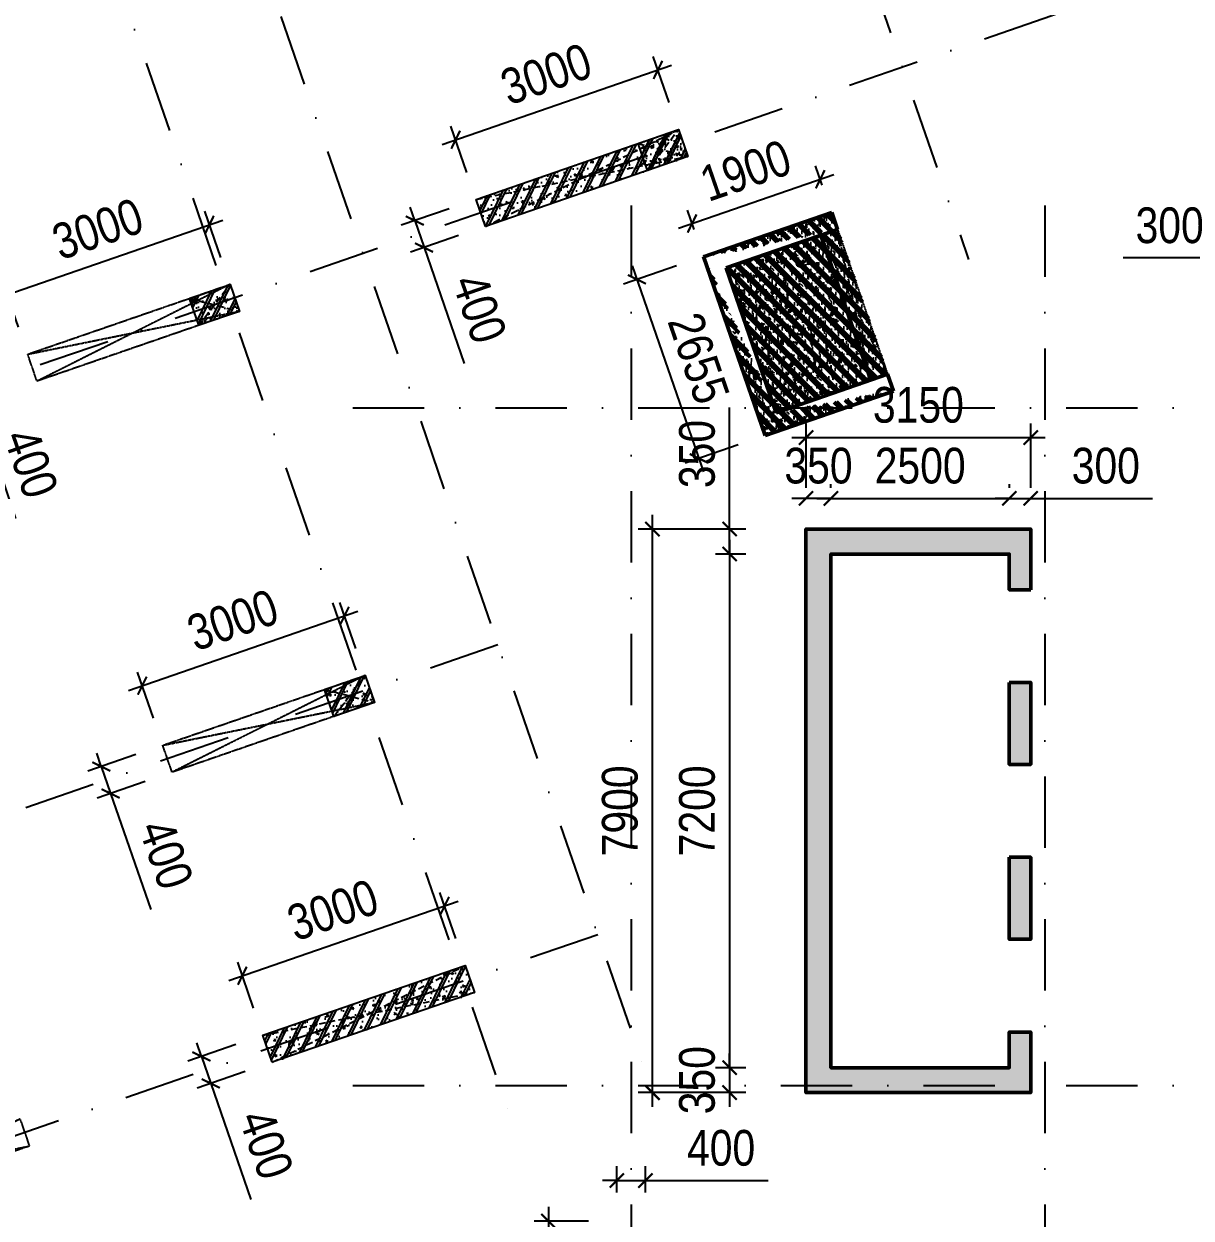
# Model space of a CAD drawing. Header units: millimetres. Extents: x 13965 to 1327256, y -72704 to 46237.
# Drawn here: x 681004 to 697364, y -23923 to -7183 of the extents above; entities that cross this region are included whole.
import ezdxf

# ---------------------------------------------------------------- set-up
doc = ezdxf.new("R2010")
doc.units = ezdxf.units.MM
doc.header["$MEASUREMENT"] = 0
for name, pattern in [('DASHDOT', [1, 0.5, -0.25, 0, -0.25]), ('DASHED', [4.5, 3, -1.5]), ('HIDDEN', [0.375, 0.25, -0.125])]:
    doc.linetypes.add(name, pattern=pattern)
for name, color, linetype in [('ccu11-Khuat', 9, 'DASHED'), ('KC2-DIM', 251, 'Continuous'), ('KT-Hatch', 251, 'Continuous'), ('KT-Luoi truc South Tower', 8, 'DASHDOT'), ('ST_MBDV Cot vach 220805$0$AUDIT_I_220805193045-5', 6, 'Continuous'), ('xref.asix of  podium$0$xref.asix of  podium$0$Xref_ST_MBDV Cot vach 30.7.2022$0$KT-Net cot vach', 6, 'Continuous'), ('Xref_ST_MBDV Cot vach 30.7.2022|Xref_ST_MBDV Cot vach 30.7.2022|Xref_ST_MBDV Cot vach 30.7.2022|Xref_ST_MBDV Cot vach 30.7.2022|KC-Betong', 6, 'Continuous')]:
    doc.layers.add(name, color=color, linetype=linetype)
for name, color, linetype, lineweight in [('KT-Kich thuoc', 159, 'Continuous', 18), ('ST_MBDV Cot vach 220805$0$Xref_ST_MBDV Cot vach 30.7.2022$0$KT-Net cot vach', 6, 'Continuous', 50), ('Xref_ST_MBDV Cot vach 30.7.2022$0$KT-Net cot vach', 6, 'Continuous', 50)]:
    doc.layers.add(name, color=color, linetype=linetype, lineweight=lineweight)
doc.styles.add('Arial Narrow', font='ARIALN.TTF')
doc.dimstyles.new('ccu12-200', dxfattribs={"dimscale": 200, "dimtxt": 2.5, "dimasz": 1, "dimexe": 1, "dimexo": 2, "dimgap": 1, "dimtad": 1, "dimdec": 0, "dimdsep": 46, "dimtxsty": 'Arial Narrow', "dimblk": 'ARCHTICK', "dimcen": -1, "dimdle": 1, "dimclrd": 256, "dimclre": 256, "dimclrt": 3, "dimadec": 0, "dimazin": 2, "dimtfac": 0.1, "dimtdec": 0, "dimtmove": 0, "dimatfit": 1, "dimldrblk": 'ARCHTICK', "dimfxl": 1, "dimtvp": 0.833333, "dimtolj": 1, "dimtzin": 12, "dimarcsym": 0})
doc.dimstyles.new('CCU_1-300', dxfattribs={"dimscale": 300, "dimtxt": 2.5, "dimasz": 1, "dimexe": 1, "dimexo": 2, "dimgap": 0.5, "dimtad": 1, "dimdec": 0, "dimdsep": 46, "dimtxsty": 'Arial Narrow', "dimblk": 'ARCHTICK', "dimcen": -1, "dimdle": 1, "dimclrd": 256, "dimclre": 256, "dimclrt": 3, "dimadec": 0, "dimazin": 2, "dimtfac": 0.1, "dimtdec": 0, "dimtix": 1, "dimtmove": 2, "dimatfit": 1, "dimfxl": 1, "dimtvp": 0.833333, "dimtolj": 1, "dimtzin": 12, "dimarcsym": 0})
pattern_1 = [(50, (-550, 3050), (286.904, -25.101), [30, -330]), (355, (-550, 3050), (-55.5, 300.877), [24, -264]), (100.451, (-526.1, 3047.9), (231.404, 275.776), [25.496, -280.457]), (46.184, (-550, 3130), (426.896, -66.208), [45, -495]), (96.636, (-514.43, 3124.5), (373.865, 389.647), [38.244, -420.685]), (351.184, (-550, 3130), (373.865, 389.65), [36, -396]), (21, (-510, 3110), (238.763, -161.048), [30, -330]), (326, (-510, 3110), (97.326, 290.06), [24, -264]), (71.451, (-490.1, 3096.58), (336.09, 129.012), [25.496, -280.457]), (37.5, (-550, 3050), (4.864, 133.1575), [0, -260.8, 0, -268, 0, -265]), (7.5, (-550, 3050), (105.228, 157.7647), [0, -152.8, 0, -254.8, 0, -101]), (327.5, (-639.2, 3050), (213.529, -9.022), [0, -100, 0, -312, 0, -414]), (317.5, (-679.2, 3050), (233.274, 40.042), [0, -130, 0, -207.2, 0, -294]), (45, (-550, 3050), (-120.208, 120.208), []), (45, (-550, 3099), (-120.208, 120.208), [])]

# ---------------------------------------------------------------- blocks, each defined once
blk = doc.blocks.new('_ArchTick')
at = {"color": 0, "const_width": 0.15}
blk.add_lwpolyline([(-0.5, -0.5), (0.5, 0.5)], dxfattribs=at)
blk = doc.blocks.new('*D1046')
at = {"layer": 'Defpoints', "color": 0, "transparency": 16777216}
for p in [(-42197, 37814, 0), (-37735, 33219), (-40305, 32332, 0)]:
    blk.add_point(p, dxfattribs=at)
at = {"layer": 'KT-Kich thuoc', "lineweight": -2, "transparency": 16777216}
for p, q in [((-39726, 38985), (-37637, 32935)), ((-41630, 38010), (-39344, 38799)), ((-39737, 32528), (-37452, 33317))]:
    blk.add_line(p, q, dxfattribs=at)
at = {"layer": 'KT-Kich thuoc', "lineweight": -2, "transparency": 16777216, "xscale": 300, "yscale": 300, "zscale": 300}
for p, rotation in [((-39628, 38701), 109.0471074798708), ((-37735, 33219), 289.0471074798708)]:
    blk.add_blockref('_ArchTick', p, dxfattribs=dict(at, rotation=rotation))
at = {"layer": 'KT-Kich thuoc', "color": 3, "transparency": 16777216, "insert": (-37846, 36248), "char_height": 750, "attachment_point": 5, "rotation": 289.0471, "style": 'Arial Narrow'}
blk.add_mtext('\\A1;5800', dxfattribs=at)
blk = doc.blocks.new('*D571')
at = {"layer": 'Defpoints', "color": 0, "transparency": 16777216}
for p in [(686901, -19546), (687189, -20381, 0), (684353, -21360, 0)]:
    blk.add_point(p, dxfattribs=at)
at = {"layer": 'KC2-DIM', "lineweight": -2, "transparency": 16777216}
for p, q in [((687058, -20003), (686835, -19357)), ((683876, -20590), (687090, -19480)), ((684223, -20982), (684000, -20336))]:
    blk.add_line(p, q, dxfattribs=at)
at = {"layer": 'KC2-DIM', "lineweight": -2, "transparency": 16777216, "xscale": 200, "yscale": 200, "zscale": 200}
for p, rotation in [((686901, -19546), 19.0471379532171), ((684065, -20525), 199.0471379532171)]:
    blk.add_blockref('_ArchTick', p, dxfattribs=dict(at, rotation=rotation))
at = {"layer": 'KC2-DIM', "color": 3, "transparency": 16777216, "insert": (685334, -19605), "char_height": 500, "attachment_point": 5, "rotation": 19.0471, "style": 'Arial Narrow'}
blk.add_mtext('\\A1;3000', dxfattribs=at)
blk = doc.blocks.new('*D572')
at = {"layer": 'Defpoints', "color": 0, "transparency": 16777216}
for p in [(684353, -21360, 0), (684484, -21738, 0), (683623, -22035)]:
    blk.add_point(p, dxfattribs=at)
at = {"layer": 'KC2-DIM', "lineweight": -2, "transparency": 16777216}
for p, q in [((683975, -21490), (683303, -21722)), ((683492, -21657), (683427, -21468)), ((683492, -21657), (683623, -22035)), ((684106, -21868), (683434, -22100)), ((683623, -22035), (684184, -23662))]:
    blk.add_line(p, q, dxfattribs=at)
at = {"layer": 'KC2-DIM', "lineweight": -2, "transparency": 16777216, "xscale": 200, "yscale": 200, "zscale": 200}
for p, rotation in [((683492, -21657), 289.0471379532211), ((683623, -22035), 109.0471379532211)]:
    blk.add_blockref('_ArchTick', p, dxfattribs=dict(at, rotation=rotation))
at = {"layer": 'KC2-DIM', "color": 3, "transparency": 16777216, "insert": (684399, -22889), "char_height": 500, "attachment_point": 5, "rotation": 289.0471, "style": 'Arial Narrow'}
blk.add_mtext('\\A1;400', dxfattribs=at)
blk = doc.blocks.new('*D573')
at = {"layer": 'Defpoints', "color": 0, "transparency": 16777216}
for p in [(685497, -15481), (685786, -16316, 0), (682950, -17295, 0)]:
    blk.add_point(p, dxfattribs=at)
at = {"layer": 'KC2-DIM', "lineweight": -2, "transparency": 16777216}
for p, q in [((685655, -15938), (685432, -15292)), ((682472, -16525), (685686, -15416)), ((682819, -16917), (682596, -16271))]:
    blk.add_line(p, q, dxfattribs=at)
at = {"layer": 'KC2-DIM', "lineweight": -2, "transparency": 16777216, "xscale": 200, "yscale": 200, "zscale": 200}
for p, rotation in [((685497, -15481), 19.0471379532171), ((682662, -16460), 199.0471379532171)]:
    blk.add_blockref('_ArchTick', p, dxfattribs=dict(at, rotation=rotation))
at = {"layer": 'KC2-DIM', "color": 3, "transparency": 16777216, "insert": (683931, -15540), "char_height": 500, "attachment_point": 5, "rotation": 19.0471, "style": 'Arial Narrow'}
blk.add_mtext('\\A1;3000', dxfattribs=at)
blk = doc.blocks.new('*D574')
at = {"layer": 'Defpoints', "color": 0, "transparency": 16777216}
for p in [(682950, -17295, 0), (683080, -17673, 0), (682219, -17971)]:
    blk.add_point(p, dxfattribs=at)
at = {"layer": 'KC2-DIM', "lineweight": -2, "transparency": 16777216}
for p, q in [((682089, -17593), (682024, -17403)), ((682572, -17426), (681900, -17658)), ((682089, -17593), (682219, -17971)), ((682702, -17804), (682030, -18036)), ((682219, -17971), (682781, -19597))]:
    blk.add_line(p, q, dxfattribs=at)
at = {"layer": 'KC2-DIM', "lineweight": -2, "transparency": 16777216, "xscale": 200, "yscale": 200, "zscale": 200}
for p, rotation in [((682089, -17593), 289.0471379532211), ((682219, -17971), 109.0471379532211)]:
    blk.add_blockref('_ArchTick', p, dxfattribs=dict(at, rotation=rotation))
at = {"layer": 'KC2-DIM', "color": 3, "transparency": 16777216, "insert": (682996, -18824), "char_height": 500, "attachment_point": 5, "rotation": 289.0471, "style": 'Arial Narrow'}
blk.add_mtext('\\A1;400', dxfattribs=at)
blk = doc.blocks.new('*D575')
at = {"layer": 'Defpoints', "color": 0, "transparency": 16777216}
for p in [(683604, -9999), (683893, -10834, 0), (681057, -11813, 0)]:
    blk.add_point(p, dxfattribs=at)
at = {"layer": 'KC2-DIM', "lineweight": -2, "transparency": 16777216}
for p, q in [((683762, -10456), (683539, -9809)), ((680580, -11043), (683794, -9933)), ((680927, -11435), (680703, -10789))]:
    blk.add_line(p, q, dxfattribs=at)
at = {"layer": 'KC2-DIM', "lineweight": -2, "transparency": 16777216, "xscale": 200, "yscale": 200, "zscale": 200}
for p, rotation in [((683604, -9999), 19.04713795321708), ((680769, -10978), 199.0471379532171)]:
    blk.add_blockref('_ArchTick', p, dxfattribs=dict(at, rotation=rotation))
at = {"layer": 'KC2-DIM', "color": 3, "transparency": 16777216, "insert": (682038, -10058), "char_height": 500, "attachment_point": 5, "rotation": 19.0471, "style": 'Arial Narrow'}
blk.add_mtext('\\A1;3000', dxfattribs=at)
blk = doc.blocks.new('*D576')
at = {"layer": 'Defpoints', "color": 0, "transparency": 16777216}
for p in [(681057, -11813, 0), (681188, -12191, 0), (680327, -12488)]:
    blk.add_point(p, dxfattribs=at)
at = {"layer": 'KC2-DIM', "lineweight": -2, "transparency": 16777216}
for p, q in [((680679, -11943), (680007, -12175)), ((680196, -12110), (680131, -11921)), ((680196, -12110), (680327, -12488)), ((680809, -12321), (680138, -12553)), ((680327, -12488), (680888, -14115))]:
    blk.add_line(p, q, dxfattribs=at)
at = {"layer": 'KC2-DIM', "lineweight": -2, "transparency": 16777216, "xscale": 200, "yscale": 200, "zscale": 200}
for p, rotation in [((680196, -12110), 289.0471379532211), ((680327, -12488), 109.0471379532211)]:
    blk.add_blockref('_ArchTick', p, dxfattribs=dict(at, rotation=rotation))
at = {"layer": 'KC2-DIM', "color": 3, "transparency": 16777216, "insert": (681103, -13342), "char_height": 500, "attachment_point": 5, "rotation": 289.0471, "style": 'Arial Narrow'}
blk.add_mtext('\\A1;400', dxfattribs=at)
blk = doc.blocks.new('*D585')
at = {"layer": 'Defpoints', "color": 0, "transparency": 16777216}
for p in [(689890, -7828), (690179, -8664, 0), (687343, -9643, 0)]:
    blk.add_point(p, dxfattribs=at)
at = {"layer": 'KC2-DIM', "lineweight": -2, "transparency": 16777216}
for p, q in [((690048, -8285), (689825, -7639)), ((686866, -8873), (690079, -7763)), ((687212, -9264), (686989, -8618))]:
    blk.add_line(p, q, dxfattribs=at)
at = {"layer": 'KC2-DIM', "lineweight": -2, "transparency": 16777216, "xscale": 200, "yscale": 200, "zscale": 200}
for p, rotation in [((689890, -7828), 19.04713795321708), ((687055, -8807), 199.0471379532171)]:
    blk.add_blockref('_ArchTick', p, dxfattribs=dict(at, rotation=rotation))
at = {"layer": 'KC2-DIM', "color": 3, "transparency": 16777216, "insert": (688324, -7887), "char_height": 500, "attachment_point": 5, "rotation": 19.0471, "style": 'Arial Narrow'}
blk.add_mtext('\\A1;3000', dxfattribs=at)
blk = doc.blocks.new('*D586')
at = {"layer": 'Defpoints', "color": 0, "transparency": 16777216}
for p in [(687343, -9643, 0), (687474, -10021, 0), (686612, -10318)]:
    blk.add_point(p, dxfattribs=at)
at = {"layer": 'KC2-DIM', "lineweight": -2, "transparency": 16777216}
for p, q in [((686965, -9773), (686293, -10005)), ((686482, -9940), (686417, -9751)), ((686482, -9940), (686612, -10318)), ((687095, -10151), (686423, -10383)), ((686612, -10318), (687174, -11945))]:
    blk.add_line(p, q, dxfattribs=at)
at = {"layer": 'KC2-DIM', "lineweight": -2, "transparency": 16777216, "xscale": 200, "yscale": 200, "zscale": 200}
for p, rotation in [((686482, -9940), 289.0471379532211), ((686612, -10318), 109.0471379532211)]:
    blk.add_blockref('_ArchTick', p, dxfattribs=dict(at, rotation=rotation))
at = {"layer": 'KC2-DIM', "color": 3, "transparency": 16777216, "insert": (687389, -11172), "char_height": 500, "attachment_point": 5, "rotation": 289.0471, "style": 'Arial Narrow'}
blk.add_mtext('\\A1;400', dxfattribs=at)
blk = doc.blocks.new('*D589')
at = {"layer": 'Defpoints', "color": 0, "transparency": 16777216}
for p in [(689315, -23964), (688356, -26964), (689315, -26964)]:
    blk.add_point(p, dxfattribs=at)
at = {"layer": 'KC2-DIM', "lineweight": -2, "transparency": 16777216}
for p, q in [((688356, -23764), (688356, -27164)), ((688915, -23964), (688156, -23964)), ((688915, -26964), (688156, -26964))]:
    blk.add_line(p, q, dxfattribs=at)
at = {"layer": 'KC2-DIM', "lineweight": -2, "transparency": 16777216, "xscale": 200, "yscale": 200, "zscale": 200}
for p, rotation in [((688356, -23964), 90), ((688356, -26964), 270)]:
    blk.add_blockref('_ArchTick', p, dxfattribs=dict(at, rotation=rotation))
at = {"layer": 'KC2-DIM', "color": 3, "transparency": 16777216, "insert": (687900, -25464), "char_height": 500, "attachment_point": 5, "rotation": 90, "style": 'Arial Narrow'}
blk.add_mtext('\\A1;3000', dxfattribs=at)
blk = doc.blocks.new('*D590')
at = {"layer": 'Defpoints', "color": 0, "transparency": 16777216}
for p in [(689715, -23396), (689315, -23964), (689715, -23964)]:
    blk.add_point(p, dxfattribs=at)
at = {"layer": 'KC2-DIM', "lineweight": -2, "transparency": 16777216}
for p, q in [((689315, -23564), (689315, -23196)), ((689715, -23564), (689715, -23196)), ((689315, -23396), (689115, -23396)), ((689315, -23396), (689715, -23396)), ((689715, -23396), (691436, -23396))]:
    blk.add_line(p, q, dxfattribs=at)
at = {"layer": 'KC2-DIM', "lineweight": -2, "transparency": 16777216, "xscale": 200, "yscale": 200, "zscale": 200}
blk.add_blockref('_ArchTick', (689315, -23396), dxfattribs=at)
at = {"layer": 'KC2-DIM', "lineweight": -2, "transparency": 16777216, "xscale": 200, "yscale": 200, "zscale": 200, "rotation": 180}
blk.add_blockref('_ArchTick', (689715, -23396), dxfattribs=at)
at = {"layer": 'KC2-DIM', "color": 3, "transparency": 16777216, "insert": (690776, -22941), "char_height": 500, "attachment_point": 5, "style": 'Arial Narrow'}
blk.add_mtext('\\A1;400', dxfattribs=at)
blk = doc.blocks.new('*D613')
at = {"layer": 'Defpoints', "color": 0, "transparency": 16777216}
for p in [(692165, -9361), (692325, -9822), (690529, -10442)]:
    blk.add_point(p, dxfattribs=at)
at = {"layer": 'KC2-DIM', "lineweight": -2, "transparency": 16777216}
for p, q in [((692194, -9444), (692100, -9172)), ((690180, -10046), (692354, -9295)), ((690398, -10064), (690304, -9792))]:
    blk.add_line(p, q, dxfattribs=at)
at = {"layer": 'KC2-DIM', "lineweight": -2, "transparency": 16777216, "xscale": 200, "yscale": 200, "zscale": 200}
for p, rotation in [((692165, -9361), 19.04713795404194), ((690369, -9981), 199.0471379540419)]:
    blk.add_blockref('_ArchTick', p, dxfattribs=dict(at, rotation=rotation))
at = {"layer": 'KC2-DIM', "color": 3, "transparency": 16777216, "insert": (691119, -9240), "char_height": 500, "attachment_point": 5, "rotation": 19.0471, "style": 'Arial Narrow'}
blk.add_mtext('\\A1;1900', dxfattribs=at)
blk = doc.blocks.new('*D614')
at = {"layer": 'Defpoints', "color": 0, "transparency": 16777216}
for p in [(690529, -10442), (691395, -12951), (690463, -13273)]:
    blk.add_point(p, dxfattribs=at)
at = {"layer": 'KC2-DIM', "lineweight": -2, "transparency": 16777216}
for p, q in [((690150, -10572), (689407, -10829)), ((689531, -10575), (690528, -13462)), ((691017, -13082), (690274, -13339))]:
    blk.add_line(p, q, dxfattribs=at)
at = {"layer": 'KC2-DIM', "lineweight": -2, "transparency": 16777216, "xscale": 200, "yscale": 200, "zscale": 200}
for p, rotation in [((689596, -10764), 109.0471379532321), ((690463, -13273), 289.0471379532321)]:
    blk.add_blockref('_ArchTick', p, dxfattribs=dict(at, rotation=rotation))
at = {"layer": 'KC2-DIM', "color": 3, "transparency": 16777216, "insert": (690460, -11870), "char_height": 500, "attachment_point": 5, "rotation": 289.0471, "style": 'Arial Narrow'}
blk.add_mtext('\\A1;2655', dxfattribs=at)
blk = doc.blocks.new('*D636')
at = {"layer": 'Defpoints', "color": 0, "transparency": 16777216}
for p in [(690895, -14264), (691521, -14264), (691521, -14614)]:
    blk.add_point(p, dxfattribs=at)
at = {"layer": 'KC2-DIM', "lineweight": -2, "transparency": 16777216}
for p, q in [((690895, -14264), (690895, -12559)), ((691121, -14264), (690695, -14264)), ((690895, -14614), (690895, -14264)), ((691121, -14614), (690695, -14614)), ((690895, -14614), (690895, -14814))]:
    blk.add_line(p, q, dxfattribs=at)
at = {"layer": 'KC2-DIM', "lineweight": -2, "transparency": 16777216, "xscale": 200, "yscale": 200, "zscale": 200}
for p, rotation in [((690895, -14264), 270), ((690895, -14614), 90)]:
    blk.add_blockref('_ArchTick', p, dxfattribs=dict(at, rotation=rotation))
at = {"layer": 'KC2-DIM', "color": 3, "transparency": 16777216, "insert": (690440, -13212), "char_height": 500, "attachment_point": 5, "rotation": 90, "style": 'Arial Narrow'}
blk.add_mtext('\\A1;350', dxfattribs=at)
blk = doc.blocks.new('*D637')
at = {"layer": 'Defpoints', "color": 0, "transparency": 16777216}
for p in [(691521, -14614), (690895, -21814), (691521, -21814)]:
    blk.add_point(p, dxfattribs=at)
at = {"layer": 'KC2-DIM', "lineweight": -2, "transparency": 16777216}
for p, q in [((690895, -14414), (690895, -22014)), ((691121, -14614), (690695, -14614)), ((691121, -21814), (690695, -21814))]:
    blk.add_line(p, q, dxfattribs=at)
at = {"layer": 'KC2-DIM', "lineweight": -2, "transparency": 16777216, "xscale": 200, "yscale": 200, "zscale": 200}
for p, rotation in [((690895, -14614), 90), ((690895, -21814), 270)]:
    blk.add_blockref('_ArchTick', p, dxfattribs=dict(at, rotation=rotation))
at = {"layer": 'KC2-DIM', "color": 3, "transparency": 16777216, "insert": (690440, -18214), "char_height": 500, "attachment_point": 5, "rotation": 90, "style": 'Arial Narrow'}
blk.add_mtext('\\A1;7200', dxfattribs=at)
blk = doc.blocks.new('*D638')
at = {"layer": 'Defpoints', "color": 0, "transparency": 16777216}
for p in [(691521, -21814), (690895, -22164), (691521, -22164)]:
    blk.add_point(p, dxfattribs=at)
at = {"layer": 'KC2-DIM', "lineweight": -2, "transparency": 16777216}
for p, q in [((690895, -21814), (690895, -21614)), ((691121, -21814), (690695, -21814)), ((690895, -21814), (690895, -22164)), ((691121, -22164), (690695, -22164)), ((690895, -22164), (690895, -22364))]:
    blk.add_line(p, q, dxfattribs=at)
at = {"layer": 'KC2-DIM', "lineweight": -2, "transparency": 16777216, "xscale": 200, "yscale": 200, "zscale": 200}
for p, rotation in [((690895, -21814), 270), ((690895, -22164), 90)]:
    blk.add_blockref('_ArchTick', p, dxfattribs=dict(at, rotation=rotation))
at = {"layer": 'KC2-DIM', "color": 3, "transparency": 16777216, "insert": (690440, -21989), "char_height": 500, "attachment_point": 5, "rotation": 90, "style": 'Arial Narrow'}
blk.add_mtext('\\A1;350', dxfattribs=at)
blk = doc.blocks.new('*D639')
at = {"layer": 'Defpoints', "color": 0, "transparency": 16777216}
for p in [(689814, -14264), (691521, -14264), (691521, -22164)]:
    blk.add_point(p, dxfattribs=at)
at = {"layer": 'KC2-DIM', "lineweight": -2, "transparency": 16777216}
for p, q in [((689814, -22364), (689814, -14064)), ((691121, -14264), (689614, -14264)), ((691121, -22164), (689614, -22164))]:
    blk.add_line(p, q, dxfattribs=at)
at = {"layer": 'KC2-DIM', "lineweight": -2, "transparency": 16777216, "xscale": 200, "yscale": 200, "zscale": 200}
for p, rotation in [((689814, -14264), 90), ((689814, -22164), 270)]:
    blk.add_blockref('_ArchTick', p, dxfattribs=dict(at, rotation=rotation))
at = {"layer": 'KC2-DIM', "color": 3, "transparency": 16777216, "insert": (689359, -18214), "char_height": 500, "attachment_point": 5, "rotation": 90, "style": 'Arial Narrow'}
blk.add_mtext('\\A1;7900', dxfattribs=at)
blk = doc.blocks.new('*D640')
at = {"layer": 'Defpoints', "color": 0, "transparency": 16777216}
for p in [(691966, -13834), (691966, -14084), (692316, -14084)]:
    blk.add_point(p, dxfattribs=at)
at = {"layer": 'KC2-DIM', "lineweight": -2, "transparency": 16777216}
for p, q in [((691966, -13684), (691966, -13634)), ((692316, -13684), (692316, -13634)), ((691966, -13834), (691766, -13834)), ((692316, -13834), (691966, -13834)), ((692316, -13834), (692516, -13834))]:
    blk.add_line(p, q, dxfattribs=at)
at = {"layer": 'KC2-DIM', "lineweight": -2, "transparency": 16777216, "xscale": 200, "yscale": 200, "zscale": 200}
blk.add_blockref('_ArchTick', (691966, -13834), dxfattribs=at)
at = {"layer": 'KC2-DIM', "lineweight": -2, "transparency": 16777216, "xscale": 200, "yscale": 200, "zscale": 200, "rotation": 180}
blk.add_blockref('_ArchTick', (692316, -13834), dxfattribs=at)
at = {"layer": 'KC2-DIM', "color": 3, "transparency": 16777216, "insert": (692141, -13378), "char_height": 500, "attachment_point": 5, "style": 'Arial Narrow'}
blk.add_mtext('\\A1;350', dxfattribs=at)
blk = doc.blocks.new('*D641')
at = {"layer": 'Defpoints', "color": 0, "transparency": 16777216}
for p in [(694816, -13834), (692316, -14084), (694816, -14084)]:
    blk.add_point(p, dxfattribs=at)
at = {"layer": 'KC2-DIM', "lineweight": -2, "transparency": 16777216}
for p, q in [((692316, -13684), (692316, -13634)), ((694816, -13684), (694816, -13634)), ((692116, -13834), (695016, -13834))]:
    blk.add_line(p, q, dxfattribs=at)
at = {"layer": 'KC2-DIM', "lineweight": -2, "transparency": 16777216, "xscale": 200, "yscale": 200, "zscale": 200, "rotation": 180}
blk.add_blockref('_ArchTick', (692316, -13834), dxfattribs=at)
at = {"layer": 'KC2-DIM', "lineweight": -2, "transparency": 16777216, "xscale": 200, "yscale": 200, "zscale": 200}
blk.add_blockref('_ArchTick', (694816, -13834), dxfattribs=at)
at = {"layer": 'KC2-DIM', "color": 3, "transparency": 16777216, "insert": (693566, -13378), "char_height": 500, "attachment_point": 5, "style": 'Arial Narrow'}
blk.add_mtext('\\A1;2500', dxfattribs=at)
blk = doc.blocks.new('*D642')
at = {"layer": 'Defpoints', "color": 0, "transparency": 16777216}
for p in [(695116, -13834), (694816, -14084), (695116, -14084)]:
    blk.add_point(p, dxfattribs=at)
at = {"layer": 'KC2-DIM', "lineweight": -2, "transparency": 16777216}
for p, q in [((694816, -13684), (694816, -13634)), ((695116, -13684), (695116, -13634)), ((694816, -13834), (694616, -13834)), ((694816, -13834), (695116, -13834)), ((695116, -13834), (696820, -13834))]:
    blk.add_line(p, q, dxfattribs=at)
at = {"layer": 'KC2-DIM', "lineweight": -2, "transparency": 16777216, "xscale": 200, "yscale": 200, "zscale": 200}
blk.add_blockref('_ArchTick', (694816, -13834), dxfattribs=at)
at = {"layer": 'KC2-DIM', "lineweight": -2, "transparency": 16777216, "xscale": 200, "yscale": 200, "zscale": 200, "rotation": 180}
blk.add_blockref('_ArchTick', (695116, -13834), dxfattribs=at)
at = {"layer": 'KC2-DIM', "color": 3, "transparency": 16777216, "insert": (696168, -13378), "char_height": 500, "attachment_point": 5, "style": 'Arial Narrow'}
blk.add_mtext('\\A1;300', dxfattribs=at)
blk = doc.blocks.new('*D643')
at = {"layer": 'Defpoints', "color": 0, "transparency": 16777216}
for p in [(695116, -12982), (691966, -14084), (695116, -14084)]:
    blk.add_point(p, dxfattribs=at)
at = {"layer": 'KC2-DIM', "lineweight": -2, "transparency": 16777216}
for p, q in [((691966, -13684), (691966, -12782)), ((695116, -13684), (695116, -12782)), ((691766, -12982), (695316, -12982))]:
    blk.add_line(p, q, dxfattribs=at)
at = {"layer": 'KC2-DIM', "lineweight": -2, "transparency": 16777216, "xscale": 200, "yscale": 200, "zscale": 200, "rotation": 180}
blk.add_blockref('_ArchTick', (691966, -12982), dxfattribs=at)
at = {"layer": 'KC2-DIM', "lineweight": -2, "transparency": 16777216, "xscale": 200, "yscale": 200, "zscale": 200}
blk.add_blockref('_ArchTick', (695116, -12982), dxfattribs=at)
at = {"layer": 'KC2-DIM', "color": 3, "transparency": 16777216, "insert": (693541, -12526), "char_height": 500, "attachment_point": 5, "style": 'Arial Narrow'}
blk.add_mtext('\\A1;3150', dxfattribs=at)
blk = doc.blocks.new('*D650')
at = {"layer": 'Defpoints', "color": 0, "transparency": 16777216}
for p in [(698116, -10464), (698116, -10983), (698416, -10983)]:
    blk.add_point(p, dxfattribs=at)
at = {"layer": 'KC2-DIM', "lineweight": -2, "transparency": 16777216}
for p, q in [((698116, -10583), (698116, -10264)), ((698416, -10583), (698416, -10264)), ((698116, -10464), (696411, -10464)), ((698416, -10464), (698116, -10464)), ((698416, -10464), (698616, -10464))]:
    blk.add_line(p, q, dxfattribs=at)
at = {"layer": 'KC2-DIM', "lineweight": -2, "transparency": 16777216, "xscale": 200, "yscale": 200, "zscale": 200}
blk.add_blockref('_ArchTick', (698116, -10464), dxfattribs=at)
at = {"layer": 'KC2-DIM', "lineweight": -2, "transparency": 16777216, "xscale": 200, "yscale": 200, "zscale": 200, "rotation": 180}
blk.add_blockref('_ArchTick', (698416, -10464), dxfattribs=at)
at = {"layer": 'KC2-DIM', "color": 3, "transparency": 16777216, "insert": (697063, -10009), "char_height": 500, "attachment_point": 5, "style": 'Arial Narrow'}
blk.add_mtext('\\A1;300', dxfattribs=at)
blk = doc.blocks.new('*U57')
h = blk.add_hatch()
h.set_pattern_fill('VATLIEU04', color=250, scale=40, style=0, pattern_type=2)
h.set_pattern_definition([(50, (-550, 650), (286.904, -25.1), [30, -330]), (355, (-550, 650), (-55.5, 300.88), [24, -264]), (100.451, (-526.1, 647.9), (231.404, 275.776), [25.496, -280.457]), (46.184, (-550, 730), (426.9, -66.21), [45, -495]), (96.636, (-514.43, 724.5), (373.87, 389.65), [38.24, -420.69]), (351.184, (-550, 730), (373.86, 389.65), [36, -396]), (21, (-510, 710), (238.763, -161.048), [30, -330]), (326, (-510, 710), (97.326, 290.06), [24, -264]), (71.451, (-490.1, 696.58), (336.09, 129.01), [25.496, -280.457]), (37.5, (-550, 650), (4.864, 133.1575), [0, -260.8, 0, -268, 0, -265]), (7.5, (-550, 650), (105.228, 157.765), [0, -152.8, 0, -254.8, 0, -101]), (327.5, (-639.2, 650), (213.529, -9.022), [0, -100, 0, -312, 0, -414]), (317.5, (-679.2, 650), (233.274, 40.042), [0, -130, 0, -207.2, 0, -294]), (45, (-550, 650), (-120.208, 120.208), []), (45, (-550, 699), (-120.208, 120.208), [])])
h.paths.add_polyline_path([(-475, -475), (-75, -475), (-75, 125), (-475, 125)])
at = {"color": 6, "ltscale": 0.25}
blk.add_lwpolyline([(-475, -475), (-75, -475), (-75, 125), (-475, 125)], close=True, dxfattribs=at)
at = {"layer": 'Defpoints', "linetype": 'ByBlock', "ltscale": 30}
for p, q in [((-75, -475), (-475, 125)), ((-475, -475), (-75, 125))]:
    blk.add_line(p, q, dxfattribs=at)
blk = doc.blocks.new('*U70')
h = blk.add_hatch()
h.set_pattern_fill('VATLIEU04', color=250, scale=40, style=0, pattern_type=2)
h.set_pattern_definition(pattern_1)
h.paths.add_polyline_path([(-475, -475), (-75, -475), (-75, 2525), (-475, 2525)])
at = {"color": 6, "ltscale": 0.25}
blk.add_lwpolyline([(-475, -475), (-75, -475), (-75, 2525), (-475, 2525)], close=True, dxfattribs=at)
at = {"layer": 'Defpoints', "linetype": 'ByBlock', "ltscale": 30}
for p, q in [((-75, -475), (-475, 2525)), ((-475, -475), (-75, 2525))]:
    blk.add_line(p, q, dxfattribs=at)
blk = doc.blocks.new('*U1002')
at = {"color": 6, "linetype": 'HIDDEN', "ltscale": 10}
for p, q in [((-75, 2525), (-475, -475)), ((-75, -475), (-475, 2525))]:
    blk.add_line(p, q, dxfattribs=at)
blk.add_lwpolyline([(-475, -475), (-75, -475), (-75, 2525), (-475, 2525)], close=True, dxfattribs=at)
blk = doc.blocks.new('*U37')
h = blk.add_hatch()
h.set_pattern_fill('VATLIEU04', color=250, scale=40, style=0, pattern_type=2)
h.set_pattern_definition(pattern_1)
h.paths.add_polyline_path([(-475, -475), (-75, -475), (-75, 2525), (-475, 2525)])
at = {"color": 6, "ltscale": 0.25}
blk.add_lwpolyline([(-475, -475), (-75, -475), (-75, 2525), (-475, 2525)], close=True, dxfattribs=at)
at = {"layer": 'Defpoints', "linetype": 'ByBlock', "ltscale": 30}
for p, q in [((-75, -475), (-475, 2525)), ((-475, -475), (-75, 2525))]:
    blk.add_line(p, q, dxfattribs=at)
blk = doc.blocks.new('MBCV-T37')
at = {"layer": 'KT-Hatch'}
h = blk.add_hatch(dxfattribs=at)
h.set_pattern_fill('BTCT', color=256, scale=30)
h.set_pattern_definition([(50, (33773.05, -17470.41), (215.17805, -18.82564), [22.5, -247.5]), (355, (33773.05, -17470.41), (-41.6254, 225.6576), [18, -198]), (100.4514, (33790.98, -17471.98), (173.5528, 206.8319), [19.1221, -210.3426]), (46.1842, (33773.05, -17410.41), (320.1723, -49.6557), [33.75, -371.25]), (96.6356, (33799.73, -17414.55), (280.3988, 292.2354), [28.683, -315.514]), (351.1842, (33773.05, -17410.4), (280.3986, 292.2356), [27, -297]), (21, (33803.05, -17425.41), (179.0721, -120.78567), [22.5, -247.5]), (326, (33803.05, -17425.41), (72.9946, 217.545), [18, -198]), (71.4514, (33817.97, -17435.48), (252.0668, 96.75915), [19.1221, -210.3426]), (37.5, (33773.05, -17470.415), (3.64796, 99.86816), [0, -195.6, 0, -201, 0, -198.75]), (7.5, (33773.05, -17470.41), (78.92086, 118.32351), [0, -114.6, 0, -191.1, 0, -75.75]), (327.5, (33706.15, -17470.415), (160.14673, -6.76646), [0, -75, 0, -234, 0, -310.5]), (317.5, (33676.15, -17470.41), (174.95585, 30.0315), [0, -97.5, 0, -155.4, 0, -220.5]), (45, (33773.05, -17470.41), (-79.54951, 79.54951), []), (45, (33826.08, -17470.41), (-79.54951, 79.54951), [])])
h.paths.add_polyline_path([(-3150, 2150), (-2850, 2150), (-2850, 3300), (-3150, 3300)], flags=17)
h.paths.add_polyline_path([(-2850, 5750), (-3150, 5750), (-3150, 4600), (-2850, 4600)], flags=17)
h.paths.add_polyline_path([(-3150, 7050), (-2850, 7050), (-2850, 7550), (-350, 7550), (-350, 350), (-2850, 350), (-2850, 850), (-3150, 850), (-3150, 0), (0, 0), (0, 10700), (-3150, 10700), (-3150, 9775), (-2850, 9775), (-2850, 10350), (-350, 10350), (-350, 7900), (-2850, 7900), (-2850, 8475), (-3150, 8475)])
h.paths.add_polyline_path([(-6450, 350), (-8950, 350), (-8950, 7550), (-6450, 7550), (-6450, 7050), (-6150, 7050), (-6150, 7900), (-9300, 7900), (-9300, 0), (-6150, 0), (-6150, 850), (-6450, 850)])
h.paths.add_polyline_path([(-6450, 2150), (-6150, 2150), (-6150, 3300), (-6450, 3300)], flags=17)
h.paths.add_polyline_path([(-6450, 4600), (-6150, 4600), (-6150, 5750), (-6450, 5750)], flags=17)
at = {"layer": 'xref.asix of  podium$0$xref.asix of  podium$0$Xref_ST_MBDV Cot vach 30.7.2022$0$KT-Net cot vach'}
h = blk.add_hatch(dxfattribs=at)
h.set_pattern_fill('1BETONG2-BOP', color=250, scale=30, style=0, pattern_type=2)
h.set_pattern_definition([(50, (107162.5, -194515.6), (215.17805, -18.82564), [22.5, -247.5]), (355, (107162.5, -194515.6), (-41.6254, 225.65764), [18, -198]), (100.4514, (107180.44, -194517.17), (173.55281, 206.83186), [19.12206, -210.34263]), (46.1842, (107162.5, -194455.6), (320.1723, -49.6557), [33.75, -371.25]), (96.6356, (107189.2, -194459.74), (280.3988, 292.23536), [28.6831, -315.5139]), (351.1842, (107162.5, -194455.6), (280.3986, 292.2356), [27, -297]), (21, (107192.5, -194470.6), (179.07212, -120.78567), [22.5, -247.5]), (226, (107192.5, -194470.6), (201.56464, -109.66194), [18, -198]), (71.4514, (107207.43, -194480.66), (252.06679, 96.75915), [19.12206, -210.34263]), (67.5, (107162.505, -194515.6), (-46.774855, 88.312339), [0, -195.6, 0, -201, 0, -198.75]), (4.5, (107162.5, -194515.6), (85.005277, 114.030957), [0, -114.6, 0, -191.1, 0, -75.75]), (327.5, (107095.605, -194515.6), (160.14673, -6.766462), [0, -75, 0, -234, 0, -310.5]), (317.5, (107065.6, -194515.6), (174.95585, 30.031495), [0, -97.5, 0, -155.4, 0, -220.5]), (315, (107162.5, -194515.6), (90.156115, 90.156115), []), (315, (107162.5, -194478.85), (90.156115, 90.156115), [])])
edge = h.paths.add_edge_path()
edge.add_line((-8939, 12337), (-10735, 11717))
edge.add_line((-8858, 12101), (-10417, 11563))
edge.add_line((-9870, 9212), (-10737, 11722))
edge.add_line((-9716, 9530), (-10417, 11563))
edge.add_line((-9870, 9212), (-8075, 9833))
edge.add_line((-9716, 9530), (-8156, 10069))
edge.add_line((-8156, 10069), (-8075, 9833))
edge.add_line((-8858, 12101), (-8939, 12337))
at = {"layer": 'Xref_ST_MBDV Cot vach 30.7.2022$0$KT-Net cot vach'}
h = blk.add_hatch(dxfattribs=at)
h.set_pattern_fill('1BETONG2-BOP', color=250, scale=30, style=0, pattern_type=2)
h.set_pattern_definition([(50, (107162.5, -194515.6), (215.17805, -18.82564), [22.5, -247.5]), (355, (107162.5, -194515.6), (-41.6254, 225.65764), [18, -198]), (100.4514, (107180.44, -194517.17), (173.55281, 206.83186), [19.12206, -210.34263]), (46.1842, (107162.5, -194455.6), (320.1723, -49.6557), [33.75, -371.25]), (96.6356, (107189.2, -194459.74), (280.3988, 292.23536), [28.6831, -315.5139]), (351.1842, (107162.5, -194455.6), (280.3986, 292.2356), [27, -297]), (21, (107192.5, -194470.6), (179.07212, -120.78567), [22.5, -247.5]), (226, (107192.5, -194470.6), (201.56464, -109.66194), [18, -198]), (71.4514, (107207.43, -194480.66), (252.06679, 96.75915), [19.12206, -210.34263]), (67.5, (107162.505, -194515.6), (-46.774855, 88.312339), [0, -195.6, 0, -201, 0, -198.75]), (4.5, (107162.5, -194515.6), (85.005277, 114.030957), [0, -114.6, 0, -191.1, 0, -75.75]), (327.5, (107095.605, -194515.6), (160.14673, -6.766462), [0, -75, 0, -234, 0, -310.5]), (317.5, (107065.6, -194515.6), (174.95585, 30.031495), [0, -97.5, 0, -155.4, 0, -220.5]), (315, (107162.5, -194515.6), (90.156115, 90.156115), []), (315, (107162.5, -194478.85), (90.156115, 90.156115), [])])
edge = h.paths.add_edge_path()
edge.add_line((-8939, 12337), (-10735, 11717))
edge.add_line((-8858, 12101), (-10417, 11563))
edge.add_line((-9870, 9212), (-10737, 11722))
edge.add_line((-9716, 9530), (-10417, 11563))
edge.add_line((-9870, 9212), (-8075, 9833))
edge.add_line((-9716, 9530), (-8156, 10069))
edge.add_line((-8156, 10069), (-8075, 9833))
edge.add_line((-8858, 12101), (-8939, 12337))
h = blk.add_hatch(dxfattribs=at)
h.set_pattern_fill('1BETONG2-BOP', color=250, scale=30, style=0, pattern_type=2)
h.set_pattern_definition([(50, (107162.5, -194515.6), (215.17805, -18.82564), [22.5, -247.5]), (355, (107162.5, -194515.6), (-41.6254, 225.65764), [18, -198]), (100.4514, (107180.44, -194517.17), (173.55281, 206.83186), [19.12206, -210.34263]), (46.1842, (107162.5, -194455.6), (320.1723, -49.6557), [33.75, -371.25]), (96.6356, (107189.2, -194459.74), (280.3988, 292.23536), [28.6831, -315.5139]), (351.1842, (107162.5, -194455.6), (280.3986, 292.2356), [27, -297]), (21, (107192.5, -194470.6), (179.07212, -120.78567), [22.5, -247.5]), (226, (107192.5, -194470.6), (201.56464, -109.66194), [18, -198]), (71.4514, (107207.43, -194480.66), (252.06679, 96.75915), [19.12206, -210.34263]), (67.5, (107162.505, -194515.6), (-46.774855, 88.312339), [0, -195.6, 0, -201, 0, -198.75]), (4.5, (107162.5, -194515.6), (85.005277, 114.030957), [0, -114.6, 0, -191.1, 0, -75.75]), (327.5, (107095.605, -194515.6), (160.14673, -6.766462), [0, -75, 0, -234, 0, -310.5]), (317.5, (107065.6, -194515.6), (174.95585, 30.031495), [0, -97.5, 0, -155.4, 0, -220.5]), (315, (107162.5, -194515.6), (90.156115, 90.156115), []), (315, (107162.5, -194478.85), (90.156115, 90.156115), [])])
edge = h.paths.add_edge_path()
edge.add_line((-8939, 12337), (-10735, 11717))
edge.add_line((-8858, 12101), (-10417, 11563))
edge.add_line((-9870, 9212), (-10737, 11722))
edge.add_line((-9716, 9530), (-10417, 11563))
edge.add_line((-9870, 9212), (-8075, 9833))
edge.add_line((-9716, 9530), (-8156, 10069))
edge.add_line((-8156, 10069), (-8075, 9833))
edge.add_line((-8858, 12101), (-8939, 12337))
at = {"layer": 'ccu11-Khuat'}
for p, q in [((-8392, 9987, 0), (-8858, 12101, 0)), ((-9094, 12020, 0), (-8156, 10069, 0))]:
    blk.add_line(p, q, dxfattribs=at)
at = {"layer": 'ccu11-Khuat', "color": 6, "ltscale": 0.5, "elevation": 0}
blk.add_lwpolyline([(-8858, 12101), (-8156, 10069)], dxfattribs=at)
at = {"layer": 'ST_MBDV Cot vach 220805$0$Xref_ST_MBDV Cot vach 30.7.2022$0$KT-Net cot vach', "color": 6, "elevation": 0}
blk.add_lwpolyline([(-9094, 12020), (-8392, 9987)], dxfattribs=at)
at = {"layer": 'ST_MBDV Cot vach 220805$0$Xref_ST_MBDV Cot vach 30.7.2022$0$KT-Net cot vach', "elevation": 0}
for points in [[(-6150, 7050), (-6150, 7900), (-9300, 7900), (-9300, 0), (-6150, 0), (-6150, 850), (-6450, 850), (-6450, 350), (-8950, 350), (-8950, 7550), (-6450, 7550), (-6450, 7050)], [(-6450, 5750), (-6150, 5750), (-6150, 4600), (-6450, 4600)], [(-6450, 3300), (-6150, 3300), (-6150, 2150), (-6450, 2150)]]:
    blk.add_lwpolyline(points, close=True, dxfattribs=at)
at = {"layer": 'xref.asix of  podium$0$xref.asix of  podium$0$Xref_ST_MBDV Cot vach 30.7.2022$0$KT-Net cot vach'}
for p, q in [((-8939, 12337, 0), (-10735, 11717, 0)), ((-8858, 12101, 0), (-8939, 12337, 0)), ((-10417, 11563, 0), (-8858, 12101, 0)), ((-9870, 9212, 0), (-10737, 11722, 0)), ((-9716, 9530, 0), (-10417, 11563, 0))]:
    blk.add_line(p, q, dxfattribs=at)
at = {"layer": 'Xref_ST_MBDV Cot vach 30.7.2022$0$KT-Net cot vach'}
for p, q in [((-8939, 12337, 0), (-10735, 11717, 0)), ((-8939, 12337, 0), (-10735, 11717, 0)), ((-8858, 12101, 0), (-8939, 12337, 0)), ((-8858, 12101, 0), (-8939, 12337, 0)), ((-8858, 12101, 0), (-8939, 12337, 0)), ((-10417, 11563, 0), (-8858, 12101, 0)), ((-10417, 11563, 0), (-8858, 12101, 0)), ((-9870, 9212, 0), (-10737, 11722, 0)), ((-9870, 9212, 0), (-10737, 11722, 0)), ((-9716, 9530, 0), (-10417, 11563, 0)), ((-9716, 9530, 0), (-10417, 11563, 0)), ((-9716, 9530, 0), (-8156, 10069, 0)), ((-8156, 10069, 0), (-8075, 9833, 0)), ((-9870, 9212, 0), (-8075, 9833, 0))]:
    blk.add_line(p, q, dxfattribs=at)
at = {"layer": 'ST_MBDV Cot vach 220805$0$AUDIT_I_220805193045-5', "linetype": 'ByBlock', "xscale": -0.9999999999999998, "rotation": 289.0471379532163}
for name, p in [('*U57', (-11229, 13531, 0)), ('*U57', (-17515, 11360, 0)), ('*U57', (-15622, 5878, 0)), ('*U70', (-16488, 1030, 0))]:
    blk.add_blockref(name, p, dxfattribs=at)
at = {"layer": 'Xref_ST_MBDV Cot vach 30.7.2022|Xref_ST_MBDV Cot vach 30.7.2022|Xref_ST_MBDV Cot vach 30.7.2022|Xref_ST_MBDV Cot vach 30.7.2022|KC-Betong', "linetype": 'ByBlock', "xscale": -0.9999999999999999, "rotation": 289.0471379532163}
for name, p in [('*U37', (-13498, 12747, 0)), ('*U1002', (-19784, 10577, 0)), ('*U1002', (-17891, 5095, 0)), ('*U37', (-16488, 1030, 0)), ('*U1002', (-22727, -1124, 0))]:
    blk.add_blockref(name, p, dxfattribs=at)
blk = doc.blocks.new('Asix South Tower')
at = {"layer": 'KT-Luoi truc South Tower', "ltscale": 2000}
for p, q in [((-53965.4, 67304.5), (-40792.5, 29149.9)), ((-61527.4, 64693.7), (-45306.5, 17710.6)), ((-63417.9, 64041.1), (-47197, 17057.9)), ((-37735.1, 33218.9), (-103274.2, 10591.7)), ((-45523, 29903.8), (-45523, -4459.1)), ((-39723, 29903.8), (-39723, -4459.1)), ((-49426.2, 27070.4), (10118.8, 27070.4)), ((-47391.3, 23749.2), (-101381.4, 5109.2)), ((-45988, 19684.6), (-99978.1, 1044.6)), ((-49426.2, 17570.4), (10118.8, 17570.4))]:
    blk.add_line(p, q, dxfattribs=at)
at = {"layer": 'KT-Kich thuoc'}
dim = blk.add_linear_dim(base=(-37735.1, 33218.9), p1=(-42196.7, 37814.5, 0), p2=(-40304.5, 32331.8, 0), angle=109.04711, dimstyle='CCU_1-300', dxfattribs=at)
dim.commit()
dim.dimension.update_dxf_attribs({"geometry": '*D1046', "text_midpoint": (-37846.3, 36248.5), "dimtype": 128})

msp = doc.modelspace()

# ---------------------------------------------------------------- block references
at = {"layer": 'ccu11-Khuat'}
msp.add_blockref('MBCV-T37', (701265.6, -22163.9, 0), dxfattribs=at)
at = {"layer": 'KT-Kich thuoc'}
msp.add_blockref('Asix South Tower', (735038.2, -39634.4), dxfattribs=at)

# ---------------------------------------------------------------- dimensions: what is measured, and where the dimension line sits
at = {"layer": 'KC2-DIM'}
for p1, p2, distance, picture, middle in [((687343, -9642.6, 0), (690178.7, -8663.5, 0), 883.6, '*D585', (688323.9, -7887.5, 0)), ((690528.6, -10441.7), (692324.5, -9821.7), 487.7, '*D613', (691118.8, -9240.4)), ((681057.1, -11812.8, 0), (683892.8, -10833.7, 0), 883.6, '*D575', (682038, -10057.7, 0)), ((687343, -9642.6, 0), (687473.5, -10020.7, 0), -910.9, '*D586', (687388.9, -11171.8, 0)), ((690528.6, -10441.7), (691395.1, -12951.5), -986.5, '*D614', (690459.7, -11869.9)), ((681057.1, -11812.8, 0), (681187.6, -12190.9, 0), -910.9, '*D576', (681103, -13342, 0)), ((682949.9, -17295.2, 0), (685785.6, -16316.2, 0), 883.6, '*D573', (683930.8, -15540.1, 0)), ((682949.9, -17295.2, 0), (683080.4, -17673.3, 0), -910.9, '*D574', (682995.8, -18824.4, 0)), ((684353.2, -21359.8, 0), (687188.9, -20380.8, 0), 883.6, '*D571', (685334.1, -19604.7, 0)), ((684353.2, -21359.8, 0), (684483.7, -21737.9, 0), -910.9, '*D572', (684399.1, -22889, 0)), ((689315.1, -23963.9), (689715.1, -23963.9), 567.7, '*D590', (690775.6, -22941)), ((689315.1, -23963.9), (689315.1, -26963.9), -959.4, '*D589', (687900.4, -25463.9))]:
    dim = msp.add_aligned_dim(p1=p1, p2=p2, distance=distance, dimstyle='ccu12-200', dxfattribs=at)
    dim.commit()
    dim.dimension.update_dxf_attribs({"geometry": picture, "text_midpoint": middle})
for base, p1, p2, picture, middle in [((698115.6, -10464.1), (698415.6, -10982.7), (698115.6, -10982.7), '*D650', (697063.3, -10008.8)), ((695115.6, -12981.5), (691965.6, -14084.5), (695115.6, -14084.5), '*D643', (693540.6, -12526.2)), ((694815.6, -13833.7), (692315.6, -14084.5), (694815.6, -14084.5), '*D641', (693565.6, -13378.4)), ((695115.6, -13833.7), (694815.6, -14084.5), (695115.6, -14084.5), '*D642', (696167.8, -13378.4))]:
    dim = msp.add_linear_dim(base=base, p1=p1, p2=p2, dimstyle='ccu12-200', dxfattribs=at)
    dim.commit()
    dim.dimension.update_dxf_attribs({"geometry": picture, "text_midpoint": middle})
for base, p1, p2, picture, middle in [((690895.1, -14263.9), (691520.7, -14613.9), (691520.7, -14263.9), '*D636', (690439.8, -13211.7)), ((689814.1, -14263.9), (691520.7, -22163.9), (691520.7, -14263.9), '*D639', (689358.8, -18213.9)), ((690895.1, -21813.9), (691520.7, -14613.9), (691520.7, -21813.9), '*D637', (690439.8, -18213.9))]:
    dim = msp.add_linear_dim(base=base, p1=p1, p2=p2, angle=90, dimstyle='ccu12-200', dxfattribs=at)
    dim.commit()
    dim.dimension.update_dxf_attribs({"geometry": picture, "text_midpoint": middle})
dim = msp.add_linear_dim(base=(691965.6, -13833.7), p1=(692315.6, -14084.5), p2=(691965.6, -14084.5), dimstyle='ccu12-200', dxfattribs=at)
dim.commit()
dim.dimension.update_dxf_attribs({"geometry": '*D640', "text_midpoint": (692140.6, -13833.7), "dimtype": 160})
dim = msp.add_linear_dim(base=(690895.1, -22163.9), p1=(691520.7, -21813.9), p2=(691520.7, -22163.9), angle=90, dimstyle='ccu12-200', dxfattribs=at)
dim.commit()
dim.dimension.update_dxf_attribs({"geometry": '*D638', "text_midpoint": (690895.1, -21988.9), "dimtype": 160})

doc.saveas('drawing.dxf')
